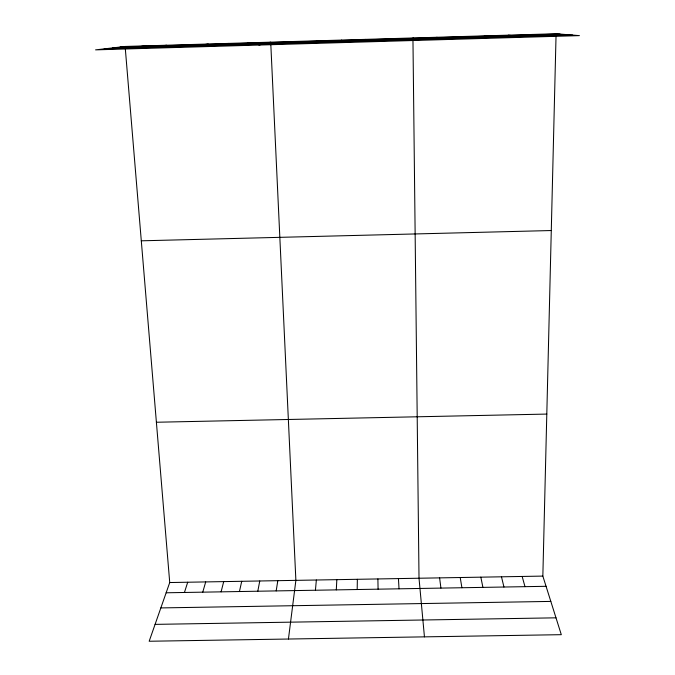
<?xml version="1.0" encoding="UTF-8"?>
<svg xmlns="http://www.w3.org/2000/svg" width="675" height="675" viewBox="0 0 675 675"><rect width="100%" height="100%" fill="white"/><g stroke="black" fill="none" stroke-linecap="round" stroke-linejoin="round"><path stroke-width="1.01" d="M357.185 589.528L357.362 579.302M125.128 46.457L169.729 582.542L149.175 641.25L561.305 634.677L542.843 576.096L556.09 33.75L125.128 46.457L95.572 49.866L579.428 35.623L556.09 33.75M336.293 589.883L336.842 579.656M365.394 39.817L365.428 39.369M315.427 590.237L316.356 580.011M288.436 639.031L295.878 580.365L270.709 42.171L258.896 45.056M276.185 590.903L277.813 580.677M257.808 591.216L259.757 580.989M239.439 591.536L241.726 581.302M221.096 591.848L223.703 581.605M202.762 592.161L205.698 581.917M184.444 592.473L187.701 582.23M341.179 40.525L341.71 40.07M316.98 41.242L318.018 40.77M292.815 41.951L294.351 41.47M247.387 43.293L249.86 42.778M226.108 43.917L229.019 43.394M204.854 44.55L208.204 44.01M183.617 45.174L187.405 44.626M162.405 45.799L166.624 45.233M141.218 46.423L145.868 45.849M120.04 47.047L560.098 34.071M112.472 47.917L566.08 34.552M104.161 48.878L572.636 35.075M141.294 240.815L551.281 230.538M156.389 422.246L546.801 414.079M169.729 582.542L542.843 576.096M166.143 592.785L546.058 586.305M160.844 607.922L550.817 601.408M155.081 624.375L555.998 617.827M532.162 34.459L535.672 34.796M508.267 35.159L511.262 35.513M484.397 35.868L486.886 36.231M460.553 36.568L462.535 36.948M436.733 37.268L438.21 37.665M418.584 40.357L412.94 37.969L419.015 578.239L424.448 636.862M389.171 38.669L389.635 39.099M522.155 576.458L524.99 586.668M501.483 576.813L503.947 587.022M480.836 577.167L482.92 587.385M460.215 577.522L461.911 587.739M439.602 577.884L440.927 588.102M398.444 578.593L399.018 588.811M377.89 578.947L378.084 589.174"/></g></svg>
